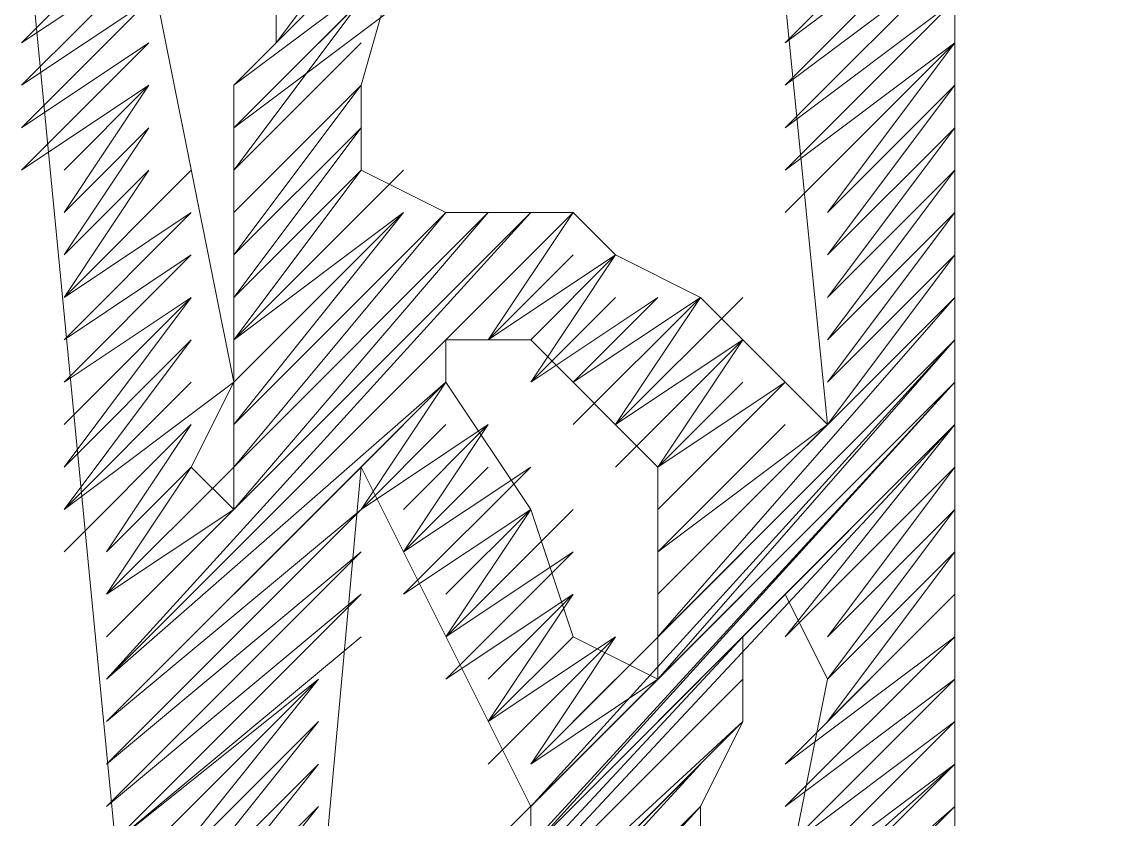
# Model space of a CAD drawing. Header units: millimetres. Extents: x 24 to 410, y 10 to 282.
# Drawn here: x 284.141 to 285.221, y 16.37 to 17.166 of the extents above; entities that cross this region are included whole.
import ezdxf

# ---------------------------------------------------------------- set-up
doc = ezdxf.new("R2010")
doc.units = ezdxf.units.MM
doc.layers.add('Watermark', color=7, linetype='Continuous')

msp = doc.modelspace()

# ---------------------------------------------------------------- linework, layer by layer
at = {"layer": 'Watermark', "color": 7, "lineweight": 0}
for points in [[(284.48, 17.018), (284.48, 17.102667), (284.564667, 17.399), (284.607, 17.356667), (284.691667, 17.483667), (284.818667, 17.356667), (284.903333, 17.187333), (284.945667, 16.764), (284.818667, 16.891), (284.734, 16.933333), (284.691667, 16.975667), (284.564667, 16.975667)], [(284.564667, 16.806333), (284.564667, 16.848667), (284.649333, 16.848667), (284.776333, 16.721667), (284.776333, 16.51), (284.691667, 16.552333), (284.649333, 16.679333)], [(284.437667, 16.171333), (284.437667, 16.256), (284.48, 16.721667), (284.649333, 16.383), (284.649333, 16.340667), (284.48, 16.129)], [(284.818667, 16.340667), (284.818667, 16.383), (284.861, 16.467667), (284.861, 16.552333), (284.903333, 16.594667), (284.945667, 16.51), (284.903333, 16.298333), (284.861, 16.298333)]]:
    msp.add_lwpolyline(points, close=True, dxfattribs=at)
for points in [[(284.141333, 17.314333), (284.268333, 16.002), (284.353, 15.917333), (284.649333, 16.044333), (284.691667, 16.086667), (284.776333, 16.086667), (284.861, 15.959667), (284.903333, 15.875), (284.988, 15.875), (284.988, 15.917333), (285.030333, 16.171333), (285.199667, 16.171333), (285.242, 16.256), (285.199667, 16.298333), (285.115, 16.298333), (285.072667, 16.340667), (285.072667, 17.272)], [(284.395333, 17.145), (284.522333, 17.314333)], [(284.395333, 17.145), (284.522333, 17.314333)], [(284.395333, 17.145), (284.522333, 17.314333)], [(284.395333, 17.145), (284.522333, 17.314333)], [(284.395333, 17.145), (284.522333, 17.314333)], [(284.141333, 17.145), (284.268333, 17.272)], [(284.141333, 17.145), (284.268333, 17.272)], [(284.141333, 17.145), (284.268333, 17.272)], [(284.141333, 17.145), (284.268333, 17.272)], [(284.141333, 17.145), (284.268333, 17.272)], [(284.141333, 17.145), (284.268333, 17.272)], [(284.141333, 17.145), (284.268333, 17.272)], [(284.141333, 17.145), (284.268333, 17.272)], [(284.353, 17.102667), (284.522333, 17.272)], [(284.353, 17.102667), (284.522333, 17.272)], [(284.395333, 17.145), (284.522333, 17.272)], [(284.395333, 17.145), (284.522333, 17.272)], [(284.395333, 17.145), (284.522333, 17.272)], [(284.395333, 17.145), (284.522333, 17.272)], [(284.395333, 17.145), (284.522333, 17.272)], [(284.395333, 17.145), (284.522333, 17.272)], [(284.395333, 17.145), (284.522333, 17.272)], [(284.395333, 17.145), (284.522333, 17.272)], [(284.903333, 17.145), (285.030333, 17.272)], [(284.903333, 17.145), (285.030333, 17.272)], [(284.903333, 17.145), (285.030333, 17.272)], [(284.903333, 17.145), (285.030333, 17.272)], [(284.903333, 17.145), (285.030333, 17.272)], [(284.903333, 17.145), (285.030333, 17.272)], [(284.903333, 17.145), (285.030333, 17.272)], [(284.903333, 17.145), (285.030333, 17.272)], [(284.903333, 17.145), (285.072667, 17.272)], [(284.903333, 17.145), (285.072667, 17.272)], [(284.903333, 17.145), (285.072667, 17.272)], [(284.903333, 17.145), (285.072667, 17.272)], [(284.903333, 17.145), (285.072667, 17.272)], [(284.903333, 17.145), (285.072667, 17.272)], [(284.903333, 17.102667), (285.072667, 17.272)], [(284.903333, 17.102667), (285.072667, 17.272)], [(284.903333, 17.102667), (285.072667, 17.272)], [(284.903333, 17.102667), (285.072667, 17.272)], [(284.903333, 17.102667), (285.072667, 17.272)], [(284.141333, 17.145), (284.268333, 17.229667)], [(284.141333, 17.145), (284.268333, 17.229667)], [(284.141333, 17.145), (284.268333, 17.229667)], [(284.141333, 17.145), (284.268333, 17.229667)], [(284.141333, 17.145), (284.268333, 17.229667)], [(284.141333, 17.145), (284.268333, 17.229667)], [(284.141333, 17.145), (284.268333, 17.229667)], [(284.141333, 17.102667), (284.268333, 17.229667)], [(284.141333, 17.102667), (284.268333, 17.229667)], [(284.141333, 17.102667), (284.268333, 17.229667)], [(284.141333, 17.102667), (284.268333, 17.229667)], [(284.141333, 17.102667), (284.268333, 17.229667)], [(284.395333, 17.229667), (284.395333, 17.145), (284.353, 17.102667), (284.353, 16.679333), (284.310667, 16.721667), (284.353, 16.806333), (284.268333, 17.229667)], [(284.353, 17.102667), (284.522333, 17.229667)], [(284.353, 17.060333), (284.522333, 17.229667)], [(284.353, 17.060333), (284.522333, 17.229667)], [(284.353, 17.060333), (284.522333, 17.229667)], [(284.353, 17.060333), (284.522333, 17.229667)], [(284.353, 17.060333), (284.522333, 17.229667)], [(284.353, 17.060333), (284.522333, 17.229667)], [(284.353, 17.060333), (284.522333, 17.229667)], [(284.353, 17.060333), (284.522333, 17.229667)], [(284.903333, 17.102667), (285.072667, 17.229667)], [(284.903333, 17.102667), (285.072667, 17.229667)], [(284.903333, 17.102667), (285.072667, 17.229667)], [(284.903333, 17.102667), (285.072667, 17.229667)], [(284.903333, 17.102667), (285.072667, 17.229667)], [(284.903333, 17.102667), (285.072667, 17.229667)], [(284.903333, 17.102667), (285.072667, 17.229667)], [(284.903333, 17.102667), (285.072667, 17.229667)], [(284.903333, 17.102667), (285.072667, 17.229667)], [(284.903333, 17.060333), (285.072667, 17.229667)], [(284.903333, 17.060333), (285.072667, 17.229667)], [(284.903333, 17.060333), (285.072667, 17.229667)], [(284.903333, 17.060333), (285.072667, 17.229667)], [(284.903333, 17.060333), (285.072667, 17.229667)], [(284.903333, 17.060333), (285.072667, 17.229667)], [(284.903333, 17.060333), (285.072667, 17.229667)], [(284.141333, 17.102667), (284.268333, 17.187333)], [(284.141333, 17.102667), (284.268333, 17.187333)], [(284.141333, 17.102667), (284.268333, 17.187333)], [(284.141333, 17.102667), (284.268333, 17.187333)], [(284.141333, 17.102667), (284.268333, 17.187333)], [(284.141333, 17.102667), (284.268333, 17.187333)], [(284.141333, 17.102667), (284.268333, 17.187333)], [(284.141333, 17.102667), (284.268333, 17.187333)], [(284.141333, 17.102667), (284.268333, 17.187333)], [(284.141333, 17.102667), (284.268333, 17.187333)], [(284.141333, 17.102667), (284.268333, 17.187333)], [(284.141333, 17.060333), (284.268333, 17.187333)], [(284.141333, 17.060333), (284.268333, 17.187333)], [(284.141333, 17.060333), (284.268333, 17.187333)], [(284.141333, 17.060333), (284.268333, 17.187333)], [(284.141333, 17.060333), (284.268333, 17.187333)], [(284.141333, 17.060333), (284.268333, 17.187333)], [(284.353, 17.060333), (284.522333, 17.187333)], [(284.353, 17.060333), (284.522333, 17.187333)], [(284.353, 17.060333), (284.522333, 17.187333)], [(284.353, 17.060333), (284.522333, 17.187333)], [(284.353, 17.060333), (284.48, 17.187333)], [(284.353, 17.060333), (284.48, 17.187333)], [(284.353, 17.018), (284.48, 17.187333)], [(284.353, 17.018), (284.48, 17.187333)], [(284.353, 17.018), (284.48, 17.187333)], [(284.353, 17.018), (284.48, 17.187333)], [(284.903333, 17.060333), (285.072667, 17.187333)], [(284.903333, 17.060333), (285.072667, 17.187333)], [(284.903333, 17.060333), (285.072667, 17.187333)], [(284.903333, 17.060333), (285.072667, 17.187333)], [(284.903333, 17.060333), (285.072667, 17.187333)], [(284.903333, 17.060333), (285.072667, 17.187333)], [(284.903333, 17.060333), (285.072667, 17.187333)], [(284.903333, 17.018), (285.072667, 17.187333)], [(284.903333, 17.018), (285.072667, 17.187333)], [(284.903333, 17.018), (285.072667, 17.187333)], [(284.903333, 17.018), (285.072667, 17.187333)], [(284.903333, 17.018), (285.072667, 17.187333)], [(284.903333, 17.018), (285.072667, 17.187333)], [(284.903333, 17.018), (285.072667, 17.187333)], [(284.903333, 17.018), (285.072667, 17.187333)], [(284.903333, 17.018), (285.072667, 17.187333)], [(284.903333, 17.018), (285.072667, 17.187333)], [(284.141333, 17.060333), (284.268333, 17.145)], [(284.141333, 17.060333), (284.268333, 17.145)], [(284.141333, 17.060333), (284.268333, 17.145)], [(284.141333, 17.060333), (284.268333, 17.145)], [(284.141333, 17.060333), (284.268333, 17.145)], [(284.141333, 17.060333), (284.268333, 17.145)], [(284.141333, 17.060333), (284.268333, 17.145)], [(284.141333, 17.060333), (284.268333, 17.145)], [(284.141333, 17.060333), (284.268333, 17.145)], [(284.141333, 17.018), (284.268333, 17.145)], [(284.141333, 17.018), (284.268333, 17.145)], [(284.141333, 17.018), (284.268333, 17.145)], [(284.141333, 17.018), (284.268333, 17.145)], [(284.141333, 17.018), (284.268333, 17.145)], [(284.141333, 17.018), (284.268333, 17.145)], [(284.141333, 17.018), (284.268333, 17.145)], [(284.141333, 17.018), (284.268333, 17.145)], [(284.353, 17.018), (284.48, 17.145)], [(284.353, 17.018), (284.48, 17.145)], [(284.353, 17.018), (284.48, 17.145)], [(284.353, 17.018), (284.48, 17.145)], [(284.353, 17.018), (284.48, 17.145)], [(284.353, 17.018), (284.48, 17.145)], [(284.353, 17.018), (284.48, 17.145)], [(284.353, 17.018), (284.48, 17.145)], [(284.353, 17.018), (284.48, 17.145)], [(284.903333, 17.018), (285.072667, 17.145)], [(284.903333, 17.018), (285.072667, 17.145)], [(284.903333, 17.018), (285.072667, 17.145)], [(284.903333, 17.018), (285.072667, 17.145)], [(284.903333, 17.018), (285.072667, 17.145)], [(284.903333, 16.975667), (285.072667, 17.145)], [(284.903333, 16.975667), (285.072667, 17.145)], [(284.945667, 16.975667), (285.072667, 17.145)], [(284.945667, 16.975667), (285.072667, 17.145)], [(284.945667, 16.975667), (285.072667, 17.145)], [(284.945667, 16.975667), (285.072667, 17.145)], [(284.945667, 16.975667), (285.072667, 17.145)], [(284.945667, 16.975667), (285.072667, 17.145)], [(284.945667, 16.975667), (285.072667, 17.145)], [(284.945667, 16.975667), (285.072667, 17.145)], [(284.945667, 16.975667), (285.072667, 17.145)], [(284.945667, 16.975667), (285.072667, 17.145)], [(284.141333, 17.018), (284.268333, 17.102667)], [(284.141333, 17.018), (284.268333, 17.102667)], [(284.141333, 17.018), (284.268333, 17.102667)], [(284.141333, 17.018), (284.268333, 17.102667)], [(284.141333, 17.018), (284.268333, 17.102667)], [(284.183667, 17.018), (284.268333, 17.102667)], [(284.183667, 17.018), (284.268333, 17.102667)], [(284.183667, 16.975667), (284.268333, 17.102667)], [(284.183667, 16.975667), (284.268333, 17.102667)], [(284.183667, 16.975667), (284.268333, 17.102667)], [(284.183667, 16.975667), (284.268333, 17.102667)], [(284.183667, 16.975667), (284.268333, 17.102667)], [(284.183667, 16.975667), (284.268333, 17.102667)], [(284.183667, 16.975667), (284.268333, 17.102667)], [(284.183667, 16.975667), (284.268333, 17.102667)], [(284.183667, 16.975667), (284.268333, 17.102667)], [(284.353, 16.975667), (284.48, 17.102667)], [(284.353, 16.975667), (284.48, 17.102667)], [(284.353, 16.975667), (284.48, 17.102667)], [(284.353, 16.975667), (284.48, 17.102667)], [(284.353, 16.975667), (284.48, 17.102667)], [(284.353, 16.975667), (284.48, 17.102667)], [(284.353, 16.975667), (284.48, 17.102667)], [(284.353, 16.975667), (284.48, 17.102667)], [(284.353, 16.975667), (284.48, 17.102667)], [(284.353, 16.975667), (284.48, 17.102667)], [(284.353, 16.975667), (284.48, 17.102667)], [(284.353, 16.975667), (284.48, 17.102667)], [(284.353, 16.975667), (284.48, 17.102667)], [(284.353, 16.975667), (284.48, 17.102667)], [(284.353, 16.933333), (284.48, 17.102667)], [(284.945667, 16.975667), (285.072667, 17.102667)], [(284.945667, 16.975667), (285.072667, 17.102667)], [(284.945667, 16.933333), (285.072667, 17.102667)], [(284.945667, 16.933333), (285.072667, 17.102667)], [(284.945667, 16.933333), (285.072667, 17.102667)], [(284.945667, 16.933333), (285.072667, 17.102667)], [(284.945667, 16.933333), (285.072667, 17.102667)], [(284.945667, 16.933333), (285.072667, 17.102667)], [(284.945667, 16.933333), (285.072667, 17.102667)], [(284.945667, 16.933333), (285.072667, 17.102667)], [(284.945667, 16.933333), (285.072667, 17.102667)], [(284.945667, 16.933333), (285.072667, 17.102667)], [(284.945667, 16.933333), (285.072667, 17.102667)], [(284.945667, 16.933333), (285.072667, 17.102667)], [(284.945667, 16.933333), (285.072667, 17.102667)], [(284.183667, 16.975667), (284.268333, 17.060333)], [(284.183667, 16.975667), (284.268333, 17.060333)], [(284.183667, 16.975667), (284.268333, 17.060333)], [(284.183667, 16.975667), (284.268333, 17.060333)], [(284.183667, 16.975667), (284.268333, 17.060333)], [(284.183667, 16.975667), (284.268333, 17.060333)], [(284.183667, 16.933333), (284.268333, 17.060333)], [(284.183667, 16.933333), (284.268333, 17.060333)], [(284.183667, 16.933333), (284.268333, 17.060333)], [(284.183667, 16.933333), (284.268333, 17.060333)], [(284.183667, 16.933333), (284.268333, 17.060333)], [(284.183667, 16.933333), (284.268333, 17.060333)], [(284.183667, 16.933333), (284.268333, 17.060333)], [(284.183667, 16.933333), (284.268333, 17.060333)], [(284.183667, 16.933333), (284.268333, 17.060333)], [(284.183667, 16.933333), (284.268333, 17.060333)], [(284.183667, 16.933333), (284.268333, 17.060333)], [(284.353, 16.933333), (284.48, 17.060333)], [(284.353, 16.933333), (284.48, 17.060333)], [(284.353, 16.933333), (284.48, 17.060333)], [(284.353, 16.933333), (284.48, 17.060333)], [(284.353, 16.933333), (284.48, 17.060333)], [(284.353, 16.933333), (284.48, 17.060333)], [(284.353, 16.933333), (284.48, 17.060333)], [(284.353, 16.933333), (284.48, 17.060333)], [(284.353, 16.933333), (284.48, 17.060333)], [(284.353, 16.933333), (284.48, 17.060333)], [(284.353, 16.933333), (284.48, 17.060333)], [(284.353, 16.933333), (284.48, 17.060333)], [(284.353, 16.891), (284.48, 17.060333)], [(284.353, 16.891), (284.48, 17.060333)], [(284.945667, 16.933333), (285.072667, 17.060333)], [(284.945667, 16.891), (285.072667, 17.060333)], [(284.945667, 16.891), (285.072667, 17.060333)], [(284.945667, 16.891), (285.072667, 17.060333)], [(284.945667, 16.891), (285.072667, 17.060333)], [(284.945667, 16.891), (285.072667, 17.060333)], [(284.945667, 16.891), (285.072667, 17.060333)], [(284.945667, 16.891), (285.072667, 17.060333)], [(284.945667, 16.891), (285.072667, 17.060333)], [(284.945667, 16.891), (285.072667, 17.060333)], [(284.945667, 16.891), (285.072667, 17.060333)], [(284.945667, 16.891), (285.072667, 17.060333)], [(284.945667, 16.891), (285.072667, 17.060333)], [(284.183667, 16.933333), (284.268333, 17.018)], [(284.183667, 16.933333), (284.268333, 17.018)], [(284.183667, 16.933333), (284.268333, 17.018)], [(284.183667, 16.933333), (284.268333, 17.018)], [(284.183667, 16.891), (284.268333, 17.018)], [(284.183667, 16.891), (284.268333, 17.018)], [(284.183667, 16.891), (284.268333, 17.018)], [(284.183667, 16.891), (284.310667, 17.018)], [(284.183667, 16.891), (284.310667, 17.018)], [(284.183667, 16.891), (284.310667, 17.018)], [(284.183667, 16.891), (284.310667, 17.018)], [(284.183667, 16.891), (284.310667, 17.018)], [(284.183667, 16.891), (284.310667, 17.018)], [(284.183667, 16.891), (284.310667, 17.018)], [(284.183667, 16.891), (284.310667, 17.018)], [(284.183667, 16.891), (284.310667, 17.018)], [(284.353, 16.891), (284.48, 17.018)], [(284.353, 16.891), (284.48, 17.018)], [(284.353, 16.891), (284.48, 17.018)], [(284.353, 16.891), (284.48, 17.018)], [(284.353, 16.891), (284.48, 17.018)], [(284.353, 16.891), (284.48, 17.018)], [(284.353, 16.891), (284.48, 17.018)], [(284.353, 16.891), (284.48, 17.018)], [(284.353, 16.891), (284.48, 17.018)], [(284.353, 16.891), (284.48, 17.018)], [(284.353, 16.891), (284.48, 17.018)], [(284.353, 16.891), (284.48, 17.018)], [(284.353, 16.848667), (284.48, 17.018)], [(284.353, 16.848667), (284.48, 17.018)], [(284.353, 16.848667), (284.48, 17.018)], [(284.353, 16.848667), (284.48, 17.018)], [(284.353, 16.848667), (284.48, 17.018)], [(284.353, 16.848667), (284.522333, 17.018)], [(284.353, 16.848667), (284.522333, 17.018)], [(284.353, 16.848667), (284.522333, 17.018)], [(284.945667, 16.891), (285.072667, 17.018)], [(284.945667, 16.891), (285.072667, 17.018)], [(284.945667, 16.848667), (285.072667, 17.018)], [(284.945667, 16.848667), (285.072667, 17.018)], [(284.945667, 16.848667), (285.072667, 17.018)], [(284.945667, 16.848667), (285.072667, 17.018)], [(284.945667, 16.848667), (285.072667, 17.018)], [(284.945667, 16.848667), (285.072667, 17.018)], [(284.945667, 16.848667), (285.072667, 17.018)], [(284.945667, 16.848667), (285.072667, 17.018)], [(284.945667, 16.848667), (285.072667, 17.018)], [(284.945667, 16.848667), (285.072667, 17.018)], [(284.945667, 16.848667), (285.072667, 17.018)], [(284.945667, 16.848667), (285.072667, 17.018)], [(284.183667, 16.891), (284.310667, 16.975667)], [(284.183667, 16.891), (284.310667, 16.975667)], [(284.183667, 16.891), (284.310667, 16.975667)], [(284.183667, 16.891), (284.310667, 16.975667)], [(284.183667, 16.848667), (284.310667, 16.975667)], [(284.183667, 16.848667), (284.310667, 16.975667)], [(284.183667, 16.848667), (284.310667, 16.975667)], [(284.183667, 16.848667), (284.310667, 16.975667)], [(284.183667, 16.848667), (284.310667, 16.975667)], [(284.183667, 16.848667), (284.310667, 16.975667)], [(284.183667, 16.848667), (284.310667, 16.975667)], [(284.183667, 16.848667), (284.310667, 16.975667)], [(284.183667, 16.848667), (284.310667, 16.975667)], [(284.183667, 16.848667), (284.310667, 16.975667)], [(284.183667, 16.848667), (284.310667, 16.975667)], [(284.183667, 16.848667), (284.310667, 16.975667)], [(284.183667, 16.848667), (284.310667, 16.975667)], [(284.226, 16.552333), (284.649333, 16.975667)], [(284.226, 16.552333), (284.649333, 16.975667)], [(284.226, 16.552333), (284.649333, 16.975667)], [(284.226, 16.552333), (284.649333, 16.975667)], [(284.226, 16.552333), (284.649333, 16.975667)], [(284.226, 16.552333), (284.649333, 16.975667)], [(284.226, 16.552333), (284.649333, 16.975667)], [(284.226, 16.51), (284.649333, 16.975667)], [(284.226, 16.51), (284.649333, 16.975667)], [(284.226, 16.51), (284.649333, 16.975667)], [(284.226, 16.51), (284.649333, 16.975667)], [(284.226, 16.51), (284.649333, 16.975667)], [(284.353, 16.848667), (284.522333, 16.975667)], [(284.353, 16.848667), (284.522333, 16.975667)], [(284.353, 16.848667), (284.522333, 16.975667)], [(284.353, 16.848667), (284.522333, 16.975667)], [(284.353, 16.848667), (284.522333, 16.975667)], [(284.353, 16.848667), (284.522333, 16.975667)], [(284.353, 16.806333), (284.522333, 16.975667)], [(284.353, 16.806333), (284.522333, 16.975667)], [(284.353, 16.806333), (284.522333, 16.975667)], [(284.353, 16.806333), (284.522333, 16.975667)], [(284.353, 16.806333), (284.522333, 16.975667)], [(284.353, 16.806333), (284.522333, 16.975667)], [(284.353, 16.806333), (284.522333, 16.975667)], [(284.353, 16.806333), (284.522333, 16.975667)], [(284.353, 16.806333), (284.522333, 16.975667)], [(284.353, 16.806333), (284.522333, 16.975667)], [(284.353, 16.806333), (284.522333, 16.975667)], [(284.353, 16.806333), (284.522333, 16.975667)], [(284.353, 16.806333), (284.522333, 16.975667)], [(284.353, 16.764), (284.522333, 16.975667)], [(284.353, 16.764), (284.522333, 16.975667)], [(284.353, 16.764), (284.564667, 16.975667)], [(284.353, 16.764), (284.564667, 16.975667)], [(284.353, 16.764), (284.564667, 16.975667)], [(284.353, 16.764), (284.564667, 16.975667)], [(284.353, 16.764), (284.564667, 16.975667)], [(284.353, 16.764), (284.564667, 16.975667)], [(284.353, 16.764), (284.564667, 16.975667)], [(284.353, 16.764), (284.564667, 16.975667)], [(284.353, 16.764), (284.564667, 16.975667)], [(284.353, 16.764), (284.564667, 16.975667)], [(284.353, 16.764), (284.564667, 16.975667)], [(284.353, 16.764), (284.564667, 16.975667)], [(284.353, 16.721667), (284.564667, 16.975667)], [(284.353, 16.721667), (284.564667, 16.975667)], [(284.353, 16.721667), (284.564667, 16.975667)], [(284.353, 16.721667), (284.607, 16.975667)], [(284.353, 16.721667), (284.607, 16.975667)], [(284.353, 16.721667), (284.607, 16.975667)], [(284.353, 16.721667), (284.607, 16.975667)], [(284.353, 16.721667), (284.607, 16.975667)], [(284.353, 16.721667), (284.607, 16.975667)], [(284.353, 16.721667), (284.607, 16.975667)], [(284.353, 16.721667), (284.607, 16.975667)], [(284.353, 16.721667), (284.607, 16.975667)], [(284.353, 16.721667), (284.607, 16.975667)], [(284.353, 16.679333), (284.607, 16.975667)], [(284.353, 16.679333), (284.607, 16.975667)], [(284.353, 16.679333), (284.607, 16.975667)], [(284.353, 16.679333), (284.649333, 16.975667)], [(284.353, 16.679333), (284.649333, 16.975667)], [(284.564667, 16.848667), (284.691667, 16.975667)], [(284.564667, 16.848667), (284.691667, 16.975667)], [(284.564667, 16.848667), (284.691667, 16.975667)], [(284.564667, 16.848667), (284.691667, 16.975667)], [(284.564667, 16.848667), (284.691667, 16.975667)], [(284.564667, 16.848667), (284.691667, 16.975667)], [(284.564667, 16.848667), (284.691667, 16.975667)], [(284.564667, 16.848667), (284.691667, 16.975667)], [(284.564667, 16.848667), (284.691667, 16.975667)], [(284.564667, 16.848667), (284.691667, 16.975667)], [(284.564667, 16.848667), (284.691667, 16.975667)], [(284.564667, 16.848667), (284.691667, 16.975667)], [(284.607, 16.848667), (284.691667, 16.975667)], [(284.945667, 16.848667), (285.072667, 16.975667)], [(284.945667, 16.848667), (285.072667, 16.975667)], [(284.945667, 16.806333), (285.072667, 16.975667)], [(284.945667, 16.806333), (285.072667, 16.975667)], [(284.945667, 16.806333), (285.072667, 16.975667)], [(284.945667, 16.806333), (285.072667, 16.975667)], [(284.945667, 16.806333), (285.072667, 16.975667)], [(284.945667, 16.806333), (285.072667, 16.975667)], [(284.945667, 16.806333), (285.072667, 16.975667)], [(284.945667, 16.806333), (285.072667, 16.975667)], [(284.945667, 16.806333), (285.072667, 16.975667)], [(284.945667, 16.806333), (285.072667, 16.975667)], [(284.945667, 16.806333), (285.072667, 16.975667)], [(284.183667, 16.848667), (284.310667, 16.933333)], [(284.183667, 16.848667), (284.310667, 16.933333)], [(284.183667, 16.806333), (284.310667, 16.933333)], [(284.183667, 16.806333), (284.310667, 16.933333)], [(284.183667, 16.806333), (284.310667, 16.933333)], [(284.183667, 16.806333), (284.310667, 16.933333)], [(284.183667, 16.806333), (284.310667, 16.933333)], [(284.183667, 16.806333), (284.310667, 16.933333)], [(284.183667, 16.806333), (284.310667, 16.933333)], [(284.183667, 16.806333), (284.310667, 16.933333)], [(284.183667, 16.806333), (284.310667, 16.933333)], [(284.183667, 16.806333), (284.310667, 16.933333)], [(284.183667, 16.806333), (284.310667, 16.933333)], [(284.183667, 16.806333), (284.310667, 16.933333)], [(284.183667, 16.806333), (284.310667, 16.933333)], [(284.183667, 16.806333), (284.310667, 16.933333)], [(284.607, 16.848667), (284.691667, 16.933333)], [(284.607, 16.848667), (284.691667, 16.933333)], [(284.607, 16.848667), (284.691667, 16.933333)], [(284.607, 16.848667), (284.691667, 16.933333)], [(284.607, 16.848667), (284.691667, 16.933333)], [(284.607, 16.848667), (284.691667, 16.933333)], [(284.607, 16.848667), (284.691667, 16.933333)], [(284.607, 16.848667), (284.691667, 16.933333)], [(284.607, 16.848667), (284.734, 16.933333)], [(284.607, 16.848667), (284.734, 16.933333)], [(284.607, 16.848667), (284.734, 16.933333)], [(284.607, 16.848667), (284.734, 16.933333)], [(284.607, 16.848667), (284.734, 16.933333)], [(284.649333, 16.848667), (284.734, 16.933333)], [(284.649333, 16.848667), (284.734, 16.933333)], [(284.649333, 16.848667), (284.734, 16.933333)], [(284.649333, 16.848667), (284.734, 16.933333)], [(284.649333, 16.848667), (284.734, 16.933333)], [(284.649333, 16.848667), (284.734, 16.933333)], [(284.649333, 16.848667), (284.734, 16.933333)], [(284.649333, 16.848667), (284.734, 16.933333)], [(284.649333, 16.848667), (284.734, 16.933333)], [(284.649333, 16.848667), (284.734, 16.933333)], [(284.649333, 16.848667), (284.734, 16.933333)], [(284.649333, 16.848667), (284.734, 16.933333)], [(284.649333, 16.848667), (284.734, 16.933333)], [(284.649333, 16.806333), (284.734, 16.933333)], [(284.649333, 16.806333), (284.734, 16.933333)], [(284.649333, 16.806333), (284.734, 16.933333)], [(285.072667, 16.933333), (284.945667, 16.764), (284.776333, 16.637)], [(285.072667, 16.933333), (284.945667, 16.764), (284.776333, 16.594667)], [(285.072667, 16.933333), (284.945667, 16.764), (284.776333, 16.594667)], [(285.072667, 16.933333), (284.945667, 16.764), (284.776333, 16.594667)], [(285.072667, 16.933333), (284.945667, 16.764), (284.776333, 16.594667)], [(285.072667, 16.933333), (284.945667, 16.764), (284.776333, 16.594667)], [(285.072667, 16.933333), (284.945667, 16.764), (284.776333, 16.594667)], [(285.072667, 16.933333), (284.945667, 16.764), (284.776333, 16.594667)], [(284.945667, 16.806333), (285.072667, 16.933333)], [(284.945667, 16.806333), (285.072667, 16.933333)], [(284.945667, 16.806333), (285.072667, 16.933333)], [(284.945667, 16.764), (285.072667, 16.933333)], [(284.945667, 16.764), (285.072667, 16.933333)], [(284.945667, 16.764), (285.072667, 16.933333)], [(284.183667, 16.806333), (284.310667, 16.891)], [(284.183667, 16.764), (284.310667, 16.891)], [(284.183667, 16.764), (284.310667, 16.891)], [(284.183667, 16.764), (284.310667, 16.891)], [(284.183667, 16.764), (284.310667, 16.891)], [(284.183667, 16.764), (284.310667, 16.891)], [(284.183667, 16.764), (284.310667, 16.891)], [(284.183667, 16.764), (284.310667, 16.891)], [(284.183667, 16.764), (284.310667, 16.891)], [(284.183667, 16.764), (284.310667, 16.891)], [(284.183667, 16.764), (284.310667, 16.891)], [(284.183667, 16.764), (284.310667, 16.891)], [(284.183667, 16.764), (284.310667, 16.891)], [(284.183667, 16.764), (284.310667, 16.891)], [(284.183667, 16.764), (284.310667, 16.891)], [(284.183667, 16.764), (284.310667, 16.891)], [(284.183667, 16.721667), (284.310667, 16.891)], [(284.649333, 16.806333), (284.734, 16.891)], [(284.649333, 16.806333), (284.734, 16.891)], [(284.649333, 16.806333), (284.734, 16.891)], [(284.649333, 16.806333), (284.776333, 16.891)], [(284.649333, 16.806333), (284.776333, 16.891)], [(284.649333, 16.806333), (284.776333, 16.891)], [(284.649333, 16.806333), (284.776333, 16.891)], [(284.649333, 16.806333), (284.776333, 16.891)], [(284.691667, 16.806333), (284.776333, 16.891)], [(284.691667, 16.806333), (284.776333, 16.891)], [(284.691667, 16.806333), (284.776333, 16.891)], [(284.691667, 16.806333), (284.776333, 16.891)], [(284.691667, 16.806333), (284.776333, 16.891)], [(284.691667, 16.806333), (284.776333, 16.891)], [(284.691667, 16.806333), (284.776333, 16.891)], [(284.691667, 16.806333), (284.776333, 16.891)], [(284.691667, 16.806333), (284.776333, 16.891)], [(284.691667, 16.806333), (284.776333, 16.891)], [(284.691667, 16.806333), (284.776333, 16.891)], [(284.691667, 16.806333), (284.818667, 16.891)], [(284.691667, 16.806333), (284.818667, 16.891)], [(284.691667, 16.806333), (284.818667, 16.891)], [(284.691667, 16.806333), (284.818667, 16.891)], [(284.691667, 16.806333), (284.818667, 16.891)], [(284.691667, 16.806333), (284.818667, 16.891)], [(284.691667, 16.806333), (284.818667, 16.891)], [(284.691667, 16.764), (284.818667, 16.891)], [(284.691667, 16.764), (284.818667, 16.891)], [(284.691667, 16.764), (284.818667, 16.891)], [(284.691667, 16.764), (284.818667, 16.891)], [(284.691667, 16.764), (284.818667, 16.891)], [(284.691667, 16.764), (284.818667, 16.891)], [(284.691667, 16.764), (284.818667, 16.891)], [(284.734, 16.764), (284.818667, 16.891)], [(284.734, 16.764), (284.818667, 16.891)], [(284.734, 16.764), (284.818667, 16.891)], [(284.734, 16.764), (284.818667, 16.891)], [(284.734, 16.764), (284.818667, 16.891)], [(284.734, 16.764), (284.818667, 16.891)], [(284.734, 16.764), (284.818667, 16.891)], [(284.734, 16.764), (284.861, 16.891)], [(284.734, 16.764), (284.861, 16.891)], [(284.734, 16.764), (284.861, 16.891)], [(284.734, 16.764), (284.861, 16.891)], [(284.734, 16.764), (284.861, 16.891)], [(284.734, 16.764), (284.861, 16.891)], [(284.776333, 16.594667), (285.072667, 16.891)], [(284.776333, 16.594667), (285.072667, 16.891)], [(284.776333, 16.594667), (285.072667, 16.891)], [(284.776333, 16.594667), (285.072667, 16.891)], [(284.776333, 16.552333), (285.072667, 16.891)], [(284.776333, 16.552333), (285.072667, 16.891)], [(284.776333, 16.552333), (285.072667, 16.891)], [(284.776333, 16.552333), (285.072667, 16.891)], [(284.776333, 16.552333), (285.072667, 16.891)], [(284.776333, 16.552333), (285.072667, 16.891)], [(284.776333, 16.552333), (285.072667, 16.891)], [(284.776333, 16.552333), (285.072667, 16.891)], [(284.776333, 16.552333), (285.072667, 16.891)], [(284.776333, 16.552333), (285.072667, 16.891)], [(284.183667, 16.721667), (284.310667, 16.848667)], [(284.183667, 16.721667), (284.310667, 16.848667)], [(284.183667, 16.721667), (284.310667, 16.848667)], [(284.183667, 16.721667), (284.310667, 16.848667)], [(284.183667, 16.721667), (284.310667, 16.848667)], [(284.183667, 16.721667), (284.310667, 16.848667)], [(284.183667, 16.721667), (284.310667, 16.848667)], [(284.183667, 16.721667), (284.310667, 16.848667)], [(284.183667, 16.721667), (284.310667, 16.848667)], [(284.183667, 16.721667), (284.310667, 16.848667)], [(284.183667, 16.721667), (284.310667, 16.848667)], [(284.183667, 16.721667), (284.310667, 16.848667)], [(284.183667, 16.721667), (284.310667, 16.848667)], [(284.183667, 16.721667), (284.310667, 16.848667)], [(284.183667, 16.721667), (284.310667, 16.848667)], [(284.183667, 16.679333), (284.310667, 16.848667)], [(284.183667, 16.679333), (284.310667, 16.848667)], [(284.226, 16.51), (284.564667, 16.848667)], [(284.226, 16.51), (284.564667, 16.848667)], [(284.226, 16.51), (284.564667, 16.848667)], [(284.226, 16.51), (284.564667, 16.848667)], [(284.226, 16.51), (284.564667, 16.848667)], [(284.226, 16.51), (284.564667, 16.848667)], [(284.226, 16.51), (284.564667, 16.848667)], [(284.649333, 16.425333), (284.776333, 16.51), (285.072667, 16.848667)], [(284.649333, 16.425333), (284.776333, 16.51), (285.072667, 16.848667)], [(284.649333, 16.425333), (285.072667, 16.848667)], [(284.649333, 16.425333), (285.072667, 16.848667)], [(284.649333, 16.383), (285.072667, 16.848667)], [(284.649333, 16.383), (285.072667, 16.848667)], [(284.649333, 16.383), (285.072667, 16.848667)], [(284.649333, 16.383), (285.072667, 16.848667)], [(284.649333, 16.383), (285.072667, 16.848667)], [(284.649333, 16.383), (285.072667, 16.848667)], [(284.649333, 16.383), (285.072667, 16.848667)], [(284.649333, 16.383), (285.072667, 16.848667)], [(284.734, 16.764), (284.861, 16.848667)], [(284.734, 16.764), (284.861, 16.848667)], [(284.734, 16.764), (284.861, 16.848667)], [(284.734, 16.764), (284.861, 16.848667)], [(284.734, 16.764), (284.861, 16.848667)], [(284.734, 16.764), (284.861, 16.848667)], [(284.734, 16.764), (284.861, 16.848667)], [(284.734, 16.764), (284.861, 16.848667)], [(284.734, 16.764), (284.861, 16.848667)], [(284.734, 16.721667), (284.861, 16.848667)], [(284.734, 16.721667), (284.861, 16.848667)], [(284.734, 16.721667), (284.861, 16.848667)], [(284.734, 16.721667), (284.861, 16.848667)], [(284.776333, 16.721667), (284.861, 16.848667)], [(284.776333, 16.721667), (284.861, 16.848667)], [(284.776333, 16.721667), (284.861, 16.848667)], [(284.776333, 16.721667), (284.861, 16.848667)], [(284.776333, 16.721667), (284.861, 16.848667)], [(284.776333, 16.721667), (284.861, 16.848667)], [(284.776333, 16.721667), (284.861, 16.848667)], [(284.776333, 16.721667), (284.861, 16.848667)], [(284.776333, 16.721667), (284.861, 16.848667)], [(284.776333, 16.721667), (284.861, 16.848667)], [(284.776333, 16.721667), (284.861, 16.848667)], [(284.776333, 16.552333), (285.072667, 16.848667)], [(284.183667, 16.679333), (284.353, 16.806333)], [(284.183667, 16.679333), (284.353, 16.806333)], [(284.183667, 16.679333), (284.353, 16.806333)], [(284.183667, 16.679333), (284.353, 16.806333)], [(284.183667, 16.679333), (284.353, 16.806333)], [(284.183667, 16.679333), (284.353, 16.806333)], [(284.183667, 16.679333), (284.353, 16.806333)], [(284.183667, 16.679333), (284.353, 16.806333)], [(284.183667, 16.679333), (284.353, 16.806333)], [(284.183667, 16.679333), (284.353, 16.806333)], [(284.183667, 16.679333), (284.353, 16.806333)], [(284.183667, 16.679333), (284.353, 16.806333)], [(284.183667, 16.679333), (284.310667, 16.806333)], [(284.226, 16.51), (284.564667, 16.806333)], [(284.226, 16.51), (284.564667, 16.806333)], [(284.226, 16.51), (284.564667, 16.806333)], [(284.226, 16.467667), (284.564667, 16.806333)], [(284.226, 16.467667), (284.564667, 16.806333)], [(284.226, 16.467667), (284.564667, 16.806333)], [(284.226, 16.467667), (284.564667, 16.806333)], [(284.226, 16.467667), (284.564667, 16.806333)], [(284.226, 16.467667), (284.564667, 16.806333)], [(284.226, 16.467667), (284.564667, 16.806333)], [(284.48, 16.721667), (284.564667, 16.806333)], [(284.48, 16.721667), (284.564667, 16.806333)], [(284.48, 16.721667), (284.564667, 16.806333)], [(284.48, 16.721667), (284.564667, 16.806333)], [(284.48, 16.721667), (284.564667, 16.806333)], [(284.48, 16.721667), (284.564667, 16.806333)], [(284.48, 16.721667), (284.564667, 16.806333)], [(284.48, 16.721667), (284.564667, 16.806333)], [(284.48, 16.721667), (284.564667, 16.806333)], [(284.48, 16.679333), (284.564667, 16.806333)], [(284.48, 16.679333), (284.564667, 16.806333)], [(284.48, 16.679333), (284.564667, 16.806333)], [(284.48, 16.679333), (284.564667, 16.806333)], [(284.607, 16.340667), (285.072667, 16.806333)], [(284.607, 16.298333), (285.072667, 16.806333)], [(284.649333, 16.383), (285.072667, 16.806333)], [(284.649333, 16.383), (285.072667, 16.806333)], [(284.649333, 16.383), (285.072667, 16.806333)], [(284.649333, 16.383), (285.072667, 16.806333)], [(284.649333, 16.383), (285.072667, 16.806333)], [(284.649333, 16.383), (285.072667, 16.806333)], [(284.649333, 16.340667), (285.072667, 16.806333)], [(284.649333, 16.340667), (285.072667, 16.806333)], [(284.649333, 16.340667), (285.072667, 16.806333)], [(284.649333, 16.340667), (285.072667, 16.806333)], [(284.649333, 16.340667), (285.072667, 16.806333)], [(284.649333, 16.340667), (285.072667, 16.806333)], [(284.776333, 16.721667), (284.861, 16.806333)], [(284.776333, 16.721667), (284.903333, 16.806333)], [(284.776333, 16.721667), (284.903333, 16.806333)], [(284.776333, 16.721667), (284.903333, 16.806333)], [(284.776333, 16.721667), (284.903333, 16.806333)], [(284.776333, 16.721667), (284.903333, 16.806333)], [(284.776333, 16.721667), (284.903333, 16.806333)], [(284.776333, 16.721667), (284.903333, 16.806333)], [(284.776333, 16.721667), (284.903333, 16.806333)], [(284.776333, 16.721667), (284.903333, 16.806333)], [(284.776333, 16.721667), (284.903333, 16.806333)], [(284.776333, 16.721667), (284.903333, 16.806333)], [(284.776333, 16.721667), (284.903333, 16.806333)], [(284.776333, 16.679333), (284.903333, 16.806333)], [(284.776333, 16.679333), (284.903333, 16.806333)], [(284.776333, 16.679333), (284.903333, 16.806333)], [(284.776333, 16.679333), (284.903333, 16.806333)], [(284.776333, 16.679333), (284.903333, 16.806333)], [(284.776333, 16.679333), (284.903333, 16.806333)], [(284.776333, 16.679333), (284.903333, 16.806333)], [(284.776333, 16.679333), (284.903333, 16.806333)], [(284.776333, 16.679333), (284.903333, 16.806333)], [(284.776333, 16.679333), (284.903333, 16.806333)], [(284.776333, 16.679333), (284.903333, 16.806333)], [(284.183667, 16.637), (284.310667, 16.764)], [(284.183667, 16.637), (284.310667, 16.764)], [(284.183667, 16.637), (284.310667, 16.764)], [(284.226, 16.637), (284.310667, 16.764)], [(284.226, 16.637), (284.310667, 16.764)], [(284.226, 16.637), (284.310667, 16.764)], [(284.226, 16.637), (284.310667, 16.764)], [(284.226, 16.637), (284.310667, 16.764)], [(284.226, 16.637), (284.310667, 16.764)], [(284.226, 16.637), (284.310667, 16.764)], [(284.226, 16.637), (284.310667, 16.764)], [(284.48, 16.679333), (284.564667, 16.764)], [(284.48, 16.679333), (284.564667, 16.764)], [(284.48, 16.679333), (284.564667, 16.764)], [(284.48, 16.679333), (284.607, 16.764)], [(284.48, 16.679333), (284.607, 16.764)], [(284.48, 16.679333), (284.607, 16.764)], [(284.48, 16.679333), (284.607, 16.764)], [(284.48, 16.679333), (284.607, 16.764)], [(284.48, 16.679333), (284.607, 16.764)], [(284.48, 16.679333), (284.607, 16.764)], [(284.48, 16.171333), (285.072667, 16.764)], [(284.48, 16.129), (285.072667, 16.764)], [(284.522333, 16.679333), (284.607, 16.764)], [(284.522333, 16.679333), (284.607, 16.764)], [(284.522333, 16.679333), (284.607, 16.764)], [(284.522333, 16.679333), (284.607, 16.764)], [(284.522333, 16.679333), (284.607, 16.764)], [(284.522333, 16.679333), (284.607, 16.764)], [(284.522333, 16.679333), (284.607, 16.764)], [(284.522333, 16.637), (284.607, 16.764)], [(284.522333, 16.637), (284.607, 16.764)], [(284.522333, 16.637), (284.607, 16.764)], [(284.522333, 16.637), (284.607, 16.764)], [(284.522333, 16.637), (284.607, 16.764)], [(284.522333, 16.637), (284.607, 16.764)], [(284.522333, 16.213667), (285.072667, 16.764)], [(284.564667, 16.256), (285.072667, 16.764)], [(284.776333, 16.637), (284.903333, 16.764)], [(284.776333, 16.637), (284.903333, 16.764)], [(284.776333, 16.637), (284.903333, 16.764)], [(284.776333, 16.637), (284.903333, 16.764)], [(284.776333, 16.637), (284.903333, 16.764)], [(284.776333, 16.637), (284.903333, 16.764)], [(284.776333, 16.637), (284.903333, 16.764)], [(284.776333, 16.637), (284.903333, 16.764)], [(284.776333, 16.637), (284.903333, 16.764)], [(284.861, 16.552333), (285.072667, 16.764)], [(284.861, 16.552333), (285.072667, 16.764)], [(284.903333, 16.552333), (285.072667, 16.764)], [(284.903333, 16.552333), (285.072667, 16.764)], [(284.903333, 16.552333), (285.072667, 16.764)], [(284.903333, 16.594667), (285.072667, 16.764)], [(284.903333, 16.594667), (285.072667, 16.764)], [(284.903333, 16.594667), (285.072667, 16.764)], [(284.903333, 16.552333), (285.072667, 16.764)], [(284.226, 16.637), (284.310667, 16.721667)], [(284.226, 16.637), (284.310667, 16.721667)], [(284.226, 16.637), (284.310667, 16.721667)], [(284.226, 16.637), (284.310667, 16.721667)], [(284.226, 16.594667), (284.310667, 16.721667)], [(284.226, 16.594667), (284.310667, 16.721667)], [(284.226, 16.594667), (284.310667, 16.721667)], [(284.226, 16.594667), (284.310667, 16.721667)], [(284.226, 16.594667), (284.310667, 16.721667)], [(284.226, 16.594667), (284.310667, 16.721667)], [(284.226, 16.594667), (284.310667, 16.721667)], [(284.226, 16.594667), (284.310667, 16.721667)], [(284.226, 16.594667), (284.310667, 16.721667)], [(284.226, 16.594667), (284.310667, 16.721667)], [(284.226, 16.594667), (284.310667, 16.721667)], [(284.226, 16.594667), (284.353, 16.721667)], [(284.226, 16.594667), (284.353, 16.721667)], [(284.226, 16.594667), (284.353, 16.721667)], [(284.226, 16.467667), (284.48, 16.721667)], [(284.226, 16.467667), (284.48, 16.721667)], [(284.226, 16.467667), (284.48, 16.721667)], [(284.226, 16.467667), (284.48, 16.721667)], [(284.226, 16.467667), (284.48, 16.721667)], [(284.522333, 16.637), (284.607, 16.721667)], [(284.522333, 16.637), (284.607, 16.721667)], [(284.522333, 16.637), (284.607, 16.721667)], [(284.522333, 16.637), (284.607, 16.721667)], [(284.522333, 16.637), (284.607, 16.721667)], [(284.522333, 16.637), (284.607, 16.721667)], [(284.522333, 16.637), (284.607, 16.721667)], [(284.522333, 16.637), (284.607, 16.721667)], [(284.522333, 16.637), (284.607, 16.721667)], [(284.522333, 16.637), (284.607, 16.721667)], [(284.522333, 16.637), (284.607, 16.721667)], [(284.522333, 16.637), (284.649333, 16.721667)], [(284.522333, 16.637), (284.649333, 16.721667)], [(284.522333, 16.637), (284.649333, 16.721667)], [(284.522333, 16.637), (284.649333, 16.721667)], [(284.522333, 16.594667), (284.649333, 16.721667)], [(284.522333, 16.594667), (284.649333, 16.721667)], [(284.522333, 16.594667), (284.649333, 16.721667)], [(284.522333, 16.594667), (284.649333, 16.721667)], [(284.522333, 16.594667), (284.649333, 16.721667)], [(284.522333, 16.594667), (284.649333, 16.721667)], [(284.522333, 16.594667), (284.649333, 16.721667)], [(284.522333, 16.594667), (284.649333, 16.721667)], [(284.522333, 16.594667), (284.649333, 16.721667)], [(284.903333, 16.552333), (285.072667, 16.721667)], [(284.903333, 16.552333), (285.072667, 16.721667)], [(284.903333, 16.552333), (285.072667, 16.721667)], [(284.903333, 16.552333), (285.072667, 16.721667)], [(284.903333, 16.552333), (285.072667, 16.721667)], [(284.903333, 16.552333), (285.072667, 16.721667)], [(284.903333, 16.552333), (285.072667, 16.721667)], [(284.903333, 16.552333), (285.072667, 16.721667)], [(284.903333, 16.552333), (285.072667, 16.721667)], [(284.945667, 16.552333), (285.072667, 16.721667)], [(284.945667, 16.552333), (285.072667, 16.721667)], [(284.945667, 16.552333), (285.072667, 16.721667)], [(284.945667, 16.552333), (285.072667, 16.721667)], [(284.945667, 16.552333), (285.072667, 16.721667)], [(284.226, 16.594667), (284.353, 16.679333)], [(284.226, 16.552333), (284.353, 16.679333)], [(284.226, 16.552333), (284.353, 16.679333)], [(284.226, 16.552333), (284.353, 16.679333)], [(284.226, 16.552333), (284.353, 16.679333)], [(284.226, 16.552333), (284.353, 16.679333)], [(284.226, 16.552333), (284.353, 16.679333)], [(284.226, 16.552333), (284.353, 16.679333)], [(284.226, 16.552333), (284.353, 16.679333)], [(284.226, 16.552333), (284.353, 16.679333)], [(284.226, 16.467667), (284.48, 16.679333)], [(284.226, 16.467667), (284.48, 16.679333)], [(284.226, 16.467667), (284.48, 16.679333)], [(284.226, 16.425333), (284.48, 16.679333)], [(284.226, 16.425333), (284.48, 16.679333)], [(284.226, 16.425333), (284.48, 16.679333)], [(284.226, 16.425333), (284.48, 16.679333)], [(284.226, 16.425333), (284.48, 16.679333)], [(284.226, 16.425333), (284.48, 16.679333)], [(284.226, 16.425333), (284.48, 16.679333)], [(284.226, 16.425333), (284.48, 16.679333)], [(284.226, 16.425333), (284.48, 16.679333)], [(284.522333, 16.594667), (284.649333, 16.679333)], [(284.522333, 16.594667), (284.649333, 16.679333)], [(284.564667, 16.594667), (284.649333, 16.679333)], [(284.564667, 16.594667), (284.649333, 16.679333)], [(284.564667, 16.594667), (284.649333, 16.679333)], [(284.564667, 16.594667), (284.649333, 16.679333)], [(284.564667, 16.594667), (284.649333, 16.679333)], [(284.564667, 16.594667), (284.649333, 16.679333)], [(284.564667, 16.594667), (284.649333, 16.679333)], [(284.564667, 16.594667), (284.649333, 16.679333)], [(284.564667, 16.594667), (284.649333, 16.679333)], [(284.564667, 16.594667), (284.649333, 16.679333)], [(284.564667, 16.552333), (284.649333, 16.679333)], [(284.564667, 16.552333), (284.649333, 16.679333)], [(284.564667, 16.552333), (284.649333, 16.679333)], [(284.564667, 16.552333), (284.649333, 16.679333)], [(284.564667, 16.552333), (284.649333, 16.679333)], [(284.564667, 16.552333), (284.649333, 16.679333)], [(284.564667, 16.552333), (284.649333, 16.679333)], [(284.564667, 16.552333), (284.691667, 16.679333)], [(284.564667, 16.552333), (284.691667, 16.679333)], [(284.564667, 16.552333), (284.691667, 16.679333)], [(284.564667, 16.552333), (284.691667, 16.679333)], [(284.945667, 16.552333), (285.072667, 16.679333)], [(284.945667, 16.552333), (285.072667, 16.679333)], [(284.945667, 16.51), (285.072667, 16.679333)], [(284.945667, 16.51), (285.072667, 16.679333)], [(284.945667, 16.51), (285.072667, 16.679333)], [(284.945667, 16.51), (285.072667, 16.679333)], [(284.945667, 16.51), (285.072667, 16.679333)], [(284.945667, 16.51), (285.072667, 16.679333)], [(284.945667, 16.51), (285.072667, 16.679333)], [(284.945667, 16.51), (285.072667, 16.679333)], [(284.945667, 16.51), (285.072667, 16.679333)], [(284.945667, 16.51), (285.072667, 16.679333)], [(284.945667, 16.51), (285.072667, 16.679333)], [(284.945667, 16.51), (285.072667, 16.679333)], [(284.226, 16.425333), (284.48, 16.637)], [(284.226, 16.425333), (284.48, 16.637)], [(284.226, 16.425333), (284.48, 16.637)], [(284.226, 16.425333), (284.48, 16.637)], [(284.226, 16.425333), (284.48, 16.637)], [(284.226, 16.425333), (284.48, 16.637)], [(284.226, 16.383), (284.48, 16.637)], [(284.226, 16.383), (284.48, 16.637)], [(284.226, 16.383), (284.48, 16.637)], [(284.226, 16.383), (284.48, 16.637)], [(284.226, 16.383), (284.48, 16.637)], [(284.226, 16.383), (284.48, 16.637)], [(284.564667, 16.552333), (284.691667, 16.637)], [(284.564667, 16.552333), (284.691667, 16.637)], [(284.564667, 16.552333), (284.691667, 16.637)], [(284.564667, 16.552333), (284.691667, 16.637)], [(284.564667, 16.552333), (284.691667, 16.637)], [(284.564667, 16.552333), (284.691667, 16.637)], [(284.564667, 16.552333), (284.691667, 16.637)], [(284.564667, 16.552333), (284.691667, 16.637)], [(284.564667, 16.552333), (284.691667, 16.637)], [(284.564667, 16.51), (284.691667, 16.637)], [(284.564667, 16.51), (284.691667, 16.637)], [(284.564667, 16.51), (284.691667, 16.637)], [(284.564667, 16.51), (284.691667, 16.637)], [(284.564667, 16.51), (284.691667, 16.637)], [(284.564667, 16.51), (284.691667, 16.637)], [(284.564667, 16.51), (284.691667, 16.637)], [(284.564667, 16.51), (284.691667, 16.637)], [(284.564667, 16.51), (284.691667, 16.637)], [(284.945667, 16.51), (285.072667, 16.637)], [(284.945667, 16.51), (285.072667, 16.637)], [(284.945667, 16.467667), (285.072667, 16.637)], [(284.945667, 16.467667), (285.072667, 16.637)], [(284.945667, 16.467667), (285.072667, 16.637)], [(284.945667, 16.467667), (285.072667, 16.637)], [(284.945667, 16.467667), (285.072667, 16.637)], [(284.945667, 16.467667), (285.072667, 16.637)], [(284.945667, 16.467667), (285.072667, 16.637)], [(284.945667, 16.467667), (285.072667, 16.637)], [(284.945667, 16.467667), (285.072667, 16.637)], [(284.945667, 16.467667), (285.072667, 16.637)], [(284.945667, 16.467667), (285.072667, 16.637)], [(284.226, 16.383), (284.48, 16.594667)], [(284.226, 16.383), (284.48, 16.594667)], [(284.226, 16.383), (284.48, 16.594667)], [(284.226, 16.383), (284.48, 16.594667)], [(284.226, 16.383), (284.48, 16.594667)], [(284.226, 16.383), (284.48, 16.594667)], [(284.226, 16.383), (284.48, 16.594667)], [(284.226, 16.383), (284.48, 16.594667)], [(284.226, 16.383), (284.48, 16.594667)], [(284.226, 16.383), (284.48, 16.594667)], [(284.226, 16.340667), (284.48, 16.594667)], [(284.226, 16.340667), (284.48, 16.594667)], [(284.564667, 16.51), (284.691667, 16.594667)], [(284.607, 16.51), (284.691667, 16.594667)], [(284.607, 16.51), (284.691667, 16.594667)], [(284.607, 16.51), (284.691667, 16.594667)], [(284.607, 16.51), (284.691667, 16.594667)], [(284.607, 16.51), (284.691667, 16.594667)], [(284.607, 16.51), (284.691667, 16.594667)], [(284.607, 16.51), (284.691667, 16.594667)], [(284.607, 16.51), (284.691667, 16.594667)], [(284.607, 16.51), (284.691667, 16.594667)], [(284.607, 16.51), (284.691667, 16.594667)], [(284.607, 16.51), (284.691667, 16.594667)], [(284.607, 16.467667), (284.691667, 16.594667)], [(284.607, 16.467667), (284.691667, 16.594667)], [(284.607, 16.467667), (284.691667, 16.594667)], [(284.607, 16.467667), (284.691667, 16.594667)], [(284.607, 16.467667), (284.691667, 16.594667)], [(284.607, 16.467667), (284.691667, 16.594667)], [(284.903333, 16.425333), (285.072667, 16.594667)], [(284.903333, 16.425333), (285.072667, 16.594667)], [(284.903333, 16.425333), (285.072667, 16.594667)], [(284.903333, 16.425333), (285.072667, 16.594667)], [(284.903333, 16.425333), (285.072667, 16.594667)], [(284.903333, 16.425333), (285.072667, 16.594667)], [(284.903333, 16.425333), (285.072667, 16.594667)], [(284.903333, 16.425333), (285.072667, 16.594667)], [(284.945667, 16.467667), (285.072667, 16.594667)], [(284.226, 16.340667), (284.48, 16.552333)], [(284.226, 16.340667), (284.48, 16.552333)], [(284.226, 16.340667), (284.48, 16.552333)], [(284.226, 16.340667), (284.437667, 16.552333)], [(284.226, 16.340667), (284.437667, 16.552333)], [(284.226, 16.340667), (284.437667, 16.552333)], [(284.226, 16.340667), (284.437667, 16.552333)], [(284.226, 16.340667), (284.437667, 16.552333)], [(284.226, 16.340667), (284.437667, 16.552333)], [(284.226, 16.340667), (284.437667, 16.552333)], [(284.226, 16.340667), (284.437667, 16.552333)], [(284.226, 16.340667), (284.437667, 16.552333)], [(284.310667, 15.959667), (284.861, 16.552333)], [(284.310667, 15.959667), (284.861, 16.552333)], [(284.310667, 15.959667), (284.861, 16.552333)], [(284.310667, 15.959667), (284.861, 16.552333)], [(284.607, 16.467667), (284.691667, 16.552333)], [(284.607, 16.467667), (284.691667, 16.552333)], [(284.607, 16.467667), (284.691667, 16.552333)], [(284.607, 16.467667), (284.691667, 16.552333)], [(284.607, 16.467667), (284.691667, 16.552333)], [(284.607, 16.467667), (284.691667, 16.552333)], [(284.607, 16.467667), (284.691667, 16.552333)], [(284.607, 16.467667), (284.691667, 16.552333)], [(284.607, 16.467667), (284.691667, 16.552333)], [(284.607, 16.467667), (284.734, 16.552333)], [(284.607, 16.467667), (284.734, 16.552333)], [(284.607, 16.467667), (284.734, 16.552333)], [(284.607, 16.467667), (284.734, 16.552333)], [(284.607, 16.467667), (284.734, 16.552333)], [(284.607, 16.467667), (284.734, 16.552333)], [(284.607, 16.425333), (284.734, 16.552333)], [(284.607, 16.425333), (284.734, 16.552333)], [(284.607, 16.425333), (284.734, 16.552333)], [(284.607, 16.425333), (284.734, 16.552333)], [(284.607, 16.425333), (284.734, 16.552333)], [(284.607, 16.425333), (284.734, 16.552333)], [(284.607, 16.425333), (284.734, 16.552333)], [(284.649333, 16.425333), (284.734, 16.552333)], [(284.649333, 16.425333), (284.734, 16.552333)], [(284.649333, 16.425333), (284.734, 16.552333)], [(284.649333, 16.425333), (284.734, 16.552333)], [(284.649333, 16.425333), (284.734, 16.552333)], [(284.649333, 16.425333), (284.734, 16.552333)], [(284.649333, 16.425333), (284.734, 16.552333)], [(284.649333, 16.425333), (284.734, 16.552333)], [(284.903333, 16.425333), (285.072667, 16.552333)], [(284.903333, 16.425333), (285.072667, 16.552333)], [(284.903333, 16.425333), (285.072667, 16.552333)], [(284.903333, 16.383), (285.072667, 16.552333)], [(284.903333, 16.383), (285.072667, 16.552333)], [(284.903333, 16.383), (285.072667, 16.552333)], [(284.903333, 16.383), (285.072667, 16.552333)], [(284.903333, 16.383), (285.072667, 16.552333)], [(284.226, 16.340667), (284.437667, 16.51)], [(284.226, 16.298333), (284.437667, 16.51)], [(284.226, 16.298333), (284.437667, 16.51)], [(284.226, 16.298333), (284.437667, 16.51)], [(284.226, 16.298333), (284.437667, 16.51)], [(284.226, 16.298333), (284.437667, 16.51)], [(284.226, 16.298333), (284.437667, 16.51)], [(284.226, 16.298333), (284.437667, 16.51)], [(284.226, 16.298333), (284.437667, 16.51)], [(284.268333, 16.298333), (284.437667, 16.51)], [(284.268333, 16.298333), (284.437667, 16.51)], [(284.268333, 16.298333), (284.437667, 16.51)], [(284.310667, 15.959667), (284.861, 16.51)], [(284.310667, 15.959667), (284.861, 16.51)], [(284.310667, 15.959667), (284.861, 16.51)], [(284.310667, 15.959667), (284.861, 16.51)], [(284.310667, 15.959667), (284.861, 16.51)], [(284.310667, 15.959667), (284.861, 16.51)], [(284.310667, 15.959667), (284.861, 16.51)], [(284.310667, 15.959667), (284.861, 16.51)], [(284.310667, 15.959667), (284.861, 16.51)], [(284.310667, 15.959667), (284.861, 16.51)], [(284.310667, 15.959667), (284.861, 16.51)], [(284.310667, 15.959667), (284.861, 16.51)], [(284.310667, 15.959667), (284.861, 16.51)], [(284.649333, 16.425333), (284.734, 16.51)], [(284.649333, 16.425333), (284.734, 16.51)], [(284.903333, 16.383), (285.072667, 16.51)], [(284.903333, 16.383), (285.072667, 16.51)], [(284.903333, 16.383), (285.072667, 16.51)], [(284.903333, 16.383), (285.072667, 16.51)], [(284.903333, 16.383), (285.072667, 16.51)], [(284.903333, 16.383), (285.072667, 16.51)], [(284.903333, 16.383), (285.072667, 16.51)], [(284.903333, 16.340667), (285.072667, 16.51)], [(284.903333, 16.340667), (285.072667, 16.51)], [(284.903333, 16.340667), (285.072667, 16.51)], [(284.903333, 16.340667), (285.072667, 16.51)], [(284.903333, 16.340667), (285.072667, 16.51)], [(284.903333, 16.340667), (285.072667, 16.51)], [(284.268333, 16.298333), (284.437667, 16.467667)], [(284.268333, 16.298333), (284.437667, 16.467667)], [(284.268333, 16.298333), (284.437667, 16.467667)], [(284.268333, 16.298333), (284.437667, 16.467667)], [(284.268333, 16.256), (284.437667, 16.467667)], [(284.268333, 16.256), (284.437667, 16.467667)], [(284.268333, 16.256), (284.437667, 16.467667)], [(284.268333, 16.256), (284.437667, 16.467667)], [(284.268333, 16.256), (284.437667, 16.467667)], [(284.268333, 16.256), (284.437667, 16.467667)], [(284.268333, 16.256), (284.437667, 16.467667)], [(284.268333, 16.256), (284.437667, 16.467667)], [(284.310667, 15.959667), (284.861, 16.467667)], [(284.310667, 15.959667), (284.861, 16.467667)], [(284.310667, 15.959667), (284.861, 16.467667)], [(284.353, 15.959667), (284.861, 16.467667)], [(284.353, 15.959667), (284.861, 16.467667)], [(284.353, 15.959667), (284.861, 16.467667)], [(284.353, 15.959667), (284.861, 16.467667)], [(284.353, 15.959667), (284.861, 16.467667)], [(284.903333, 16.340667), (285.072667, 16.467667)], [(284.903333, 16.340667), (285.072667, 16.467667)], [(284.903333, 16.340667), (285.072667, 16.467667)], [(284.903333, 16.340667), (285.072667, 16.467667)], [(284.903333, 16.340667), (285.072667, 16.467667)], [(284.903333, 16.298333), (285.072667, 16.467667)], [(284.903333, 16.298333), (285.072667, 16.467667)], [(284.903333, 16.298333), (285.072667, 16.467667)], [(284.903333, 16.298333), (285.072667, 16.467667)], [(284.903333, 16.298333), (285.072667, 16.467667)], [(284.903333, 16.298333), (285.072667, 16.467667)], [(284.903333, 16.298333), (285.072667, 16.467667)], [(284.903333, 16.298333), (285.072667, 16.467667)], [(284.268333, 16.256), (284.437667, 16.425333)], [(284.268333, 16.256), (284.437667, 16.425333)], [(284.268333, 16.256), (284.437667, 16.425333)], [(284.268333, 16.256), (284.437667, 16.425333)], [(284.268333, 16.256), (284.437667, 16.425333)], [(284.268333, 16.256), (284.437667, 16.425333)], [(284.268333, 16.256), (284.437667, 16.425333)], [(284.268333, 16.213667), (284.437667, 16.425333)], [(284.268333, 16.213667), (284.437667, 16.425333)], [(284.268333, 16.213667), (284.437667, 16.425333)], [(284.268333, 16.213667), (284.437667, 16.425333)], [(284.268333, 16.213667), (284.437667, 16.425333)], [(284.268333, 16.213667), (284.437667, 16.425333)], [(284.353, 15.959667), (284.818667, 16.425333)], [(284.353, 15.959667), (284.818667, 16.425333)], [(284.353, 15.917333), (284.818667, 16.425333)], [(284.691667, 16.086667), (285.072667, 16.425333)], [(284.691667, 16.086667), (285.072667, 16.425333)], [(284.691667, 16.086667), (285.072667, 16.425333)], [(284.691667, 16.086667), (285.072667, 16.425333)], [(284.734, 16.086667), (285.072667, 16.425333)], [(284.734, 16.086667), (285.072667, 16.425333)], [(284.734, 16.086667), (285.072667, 16.425333)], [(284.734, 16.086667), (285.072667, 16.425333)], [(284.734, 16.086667), (285.072667, 16.425333)], [(284.734, 16.086667), (285.072667, 16.425333)], [(284.734, 16.086667), (285.072667, 16.425333)], [(284.903333, 16.298333), (285.072667, 16.425333)], [(284.903333, 16.298333), (285.072667, 16.425333)], [(284.903333, 16.298333), (285.072667, 16.425333)], [(284.268333, 16.213667), (284.437667, 16.383)], [(284.268333, 16.213667), (284.437667, 16.383)], [(284.268333, 16.213667), (284.437667, 16.383)], [(284.268333, 16.213667), (284.437667, 16.383)], [(284.268333, 16.213667), (284.437667, 16.383)], [(284.268333, 16.213667), (284.437667, 16.383)], [(284.268333, 16.213667), (284.437667, 16.383)], [(284.268333, 16.213667), (284.437667, 16.383)], [(284.268333, 16.213667), (284.437667, 16.383)], [(284.268333, 16.213667), (284.437667, 16.383)], [(284.268333, 16.171333), (284.437667, 16.383)], [(284.268333, 16.171333), (284.437667, 16.383)], [(284.353, 15.917333), (284.818667, 16.383)], [(284.353, 15.917333), (284.818667, 16.383)], [(284.353, 15.917333), (284.818667, 16.383)], [(284.353, 15.917333), (284.818667, 16.383)], [(284.353, 15.917333), (284.818667, 16.383)], [(284.353, 15.917333), (284.818667, 16.383)], [(284.353, 15.917333), (284.818667, 16.383)], [(284.353, 15.917333), (284.818667, 16.383)], [(284.353, 15.917333), (284.818667, 16.383)], [(284.353, 15.917333), (284.818667, 16.383)], [(284.395333, 15.917333), (284.818667, 16.383)], [(284.395333, 15.959667), (284.818667, 16.383)], [(284.395333, 15.959667), (284.818667, 16.383)], [(284.734, 16.086667), (285.072667, 16.383)], [(284.734, 16.086667), (285.072667, 16.383)], [(284.734, 16.086667), (285.072667, 16.383)], [(284.734, 16.086667), (285.072667, 16.383)], [(284.734, 16.086667), (285.072667, 16.383)], [(284.734, 16.086667), (285.072667, 16.383)], [(284.734, 16.086667), (285.072667, 16.383)], [(284.734, 16.086667), (285.072667, 16.383)], [(284.734, 16.086667), (285.072667, 16.383)], [(284.776333, 16.086667), (285.072667, 16.383)], [(284.776333, 16.086667), (285.072667, 16.383)], [(284.776333, 16.086667), (285.072667, 16.383)], [(284.776333, 16.086667), (285.072667, 16.383)], [(284.776333, 16.086667), (285.072667, 16.383)]]:
    msp.add_lwpolyline(points, dxfattribs=at)

doc.saveas('drawing.dxf')
